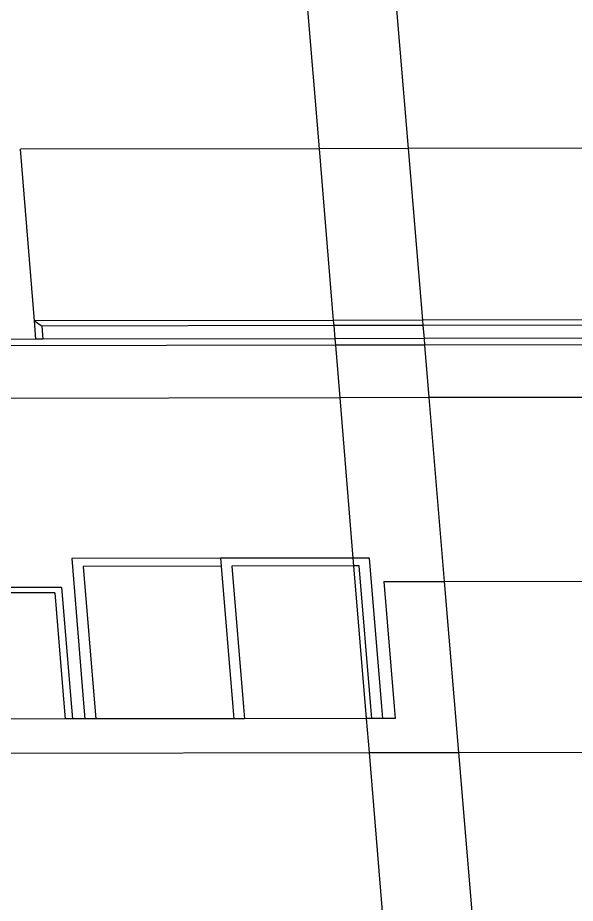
# Model space of a CAD drawing. Extents: x -83 to 83, y -28 to 43.
# Drawn here: x 22.764 to 24.738, y -2.475 to 0.659 of the extents above; entities that cross this region are included whole.
import ezdxf

# ---------------------------------------------------------------- set-up
doc = ezdxf.new("R2010")
doc.units = 0
doc.layers.get('0').update_dxf_attribs({"linetype": 'CONTINUOUS'})

msp = doc.modelspace()

# ---------------------------------------------------------------- linework, layer by layer
for p, q in [((23.7727, 0.8999), (23.8311, 0.1956)), ((24.1479, 0.1962), (24.0893, 0.9005)), ((23.8311, 0.1956), (22.7738, 0.1937)), ((22.8235, -0.4141), (22.7738, 0.1937)), ((24.1479, 0.1962), (23.8311, 0.1956)), ((23.8311, 0.1956), (23.8814, -0.4122)), ((25.1184, 0.1979), (24.1479, 0.1962)), ((24.1985, -0.4116), (24.1479, 0.1962)), ((23.8814, -0.4122), (22.8235, -0.4141)), ((22.8288, -0.4791), (22.8235, -0.4141)), ((22.8235, -0.4141), (22.8504, -0.4326)), ((23.883, -0.4308), (22.8504, -0.4326)), ((22.8542, -0.4791), (22.8504, -0.4326)), ((24.1985, -0.4116), (23.8814, -0.4122)), ((23.8814, -0.4122), (23.883, -0.4308)), ((24.2, -0.4302), (23.883, -0.4308)), ((23.883, -0.4308), (23.8868, -0.4772)), ((25.1695, -0.4099), (24.1985, -0.4116)), ((24.2, -0.4302), (24.1985, -0.4116)), ((25.1457, -0.4285), (24.2, -0.4302)), ((24.2039, -0.4766), (24.2, -0.4302)), ((22.8288, -0.4791), (20.9394, -0.4825)), ((23.8888, -0.5004), (20.9919, -0.5056)), ((22.8542, -0.4791), (22.8288, -0.4791)), ((23.8868, -0.4772), (22.8542, -0.4791)), ((24.2039, -0.4766), (23.8868, -0.4772)), ((23.8868, -0.4772), (23.8888, -0.5004)), ((24.2058, -0.4999), (23.8888, -0.5004)), ((23.8888, -0.5004), (23.9041, -0.6862)), ((25.1496, -0.475), (24.2039, -0.4766)), ((24.2058, -0.4999), (24.2039, -0.4766)), ((25.9633, -0.4967), (24.2058, -0.4999)), ((24.2213, -0.6856), (24.2058, -0.4999)), ((23.9041, -0.6862), (21.0068, -0.6914)), ((24.2213, -0.6856), (23.9041, -0.6862)), ((23.9041, -0.6862), (23.9511, -1.2532)), ((25.9791, -0.6825), (24.2213, -0.6856)), ((24.2754, -1.3364), (24.2213, -0.6856)), ((23.9511, -1.2532), (23.4825, -1.2541)), ((24.0092, -1.2531), (23.9511, -1.2532)), ((23.9511, -1.2532), (23.9535, -1.2811)), ((24.0528, -1.7789), (24.0092, -1.2531)), ((23.4825, -1.2541), (22.9558, -1.255)), ((22.9558, -1.255), (22.9988, -1.7808)), ((23.4848, -1.282), (22.9961, -1.2828)), ((22.9961, -1.2828), (23.0369, -1.7807)), ((23.4825, -1.2541), (23.4848, -1.282)), ((23.4848, -1.282), (23.5258, -1.7799)), ((23.9535, -1.2811), (23.5228, -1.2819)), ((23.5228, -1.2819), (23.5639, -1.7798)), ((23.9734, -1.2811), (23.9535, -1.2811)), ((23.9535, -1.2811), (23.9982, -1.8209)), ((24.0147, -1.779), (23.9734, -1.2811)), ((24.0605, -1.3368), (24.2754, -1.3364)), ((24.0605, -1.3368), (24.0972, -1.7789)), ((24.2754, -1.3364), (25.99, -1.3334)), ((24.3257, -1.9414), (24.2754, -1.3364)), ((22.9197, -1.3574), (21.3966, -1.3601)), ((22.8959, -1.3761), (21.3981, -1.3787)), ((22.8959, -1.3761), (22.929, -1.7809)), ((22.9197, -1.3574), (22.9544, -1.7809)), ((22.929, -1.7809), (22.9324, -1.8228)), ((22.9544, -1.7809), (22.9578, -1.8228)), ((22.9988, -1.7808), (23.0022, -1.8227)), ((23.0369, -1.7807), (23.0403, -1.8226)), ((23.5258, -1.7799), (23.5292, -1.8218)), ((23.5639, -1.7798), (23.5673, -1.8217)), ((24.0182, -1.8209), (24.0147, -1.779)), ((24.0563, -1.8208), (24.0528, -1.7789)), ((24.0972, -1.7789), (24.1007, -1.8208)), ((22.9324, -1.8228), (21.434, -1.8254)), ((22.9578, -1.8228), (22.9324, -1.8228)), ((23.0022, -1.8227), (22.9578, -1.8228)), ((23.0403, -1.8226), (23.0022, -1.8227)), ((23.5292, -1.8218), (23.0403, -1.8226)), ((23.5673, -1.8217), (23.5292, -1.8218)), ((23.9982, -1.8209), (23.5673, -1.8217)), ((23.9982, -1.8209), (24.0082, -1.942)), ((24.0182, -1.8209), (23.9982, -1.8209)), ((24.0563, -1.8208), (24.0182, -1.8209)), ((24.1007, -1.8208), (24.0563, -1.8208)), ((20.0087, -1.949), (24.0082, -1.942)), ((24.0082, -1.942), (24.3257, -1.9414)), ((24.0082, -1.942), (24.3526, -6.0982)), ((24.3257, -1.9414), (26.0414, -1.9384)), ((24.6798, -6.1979), (24.3257, -1.9414))]:
    msp.add_line(p, q)

doc.saveas('drawing.dxf')
